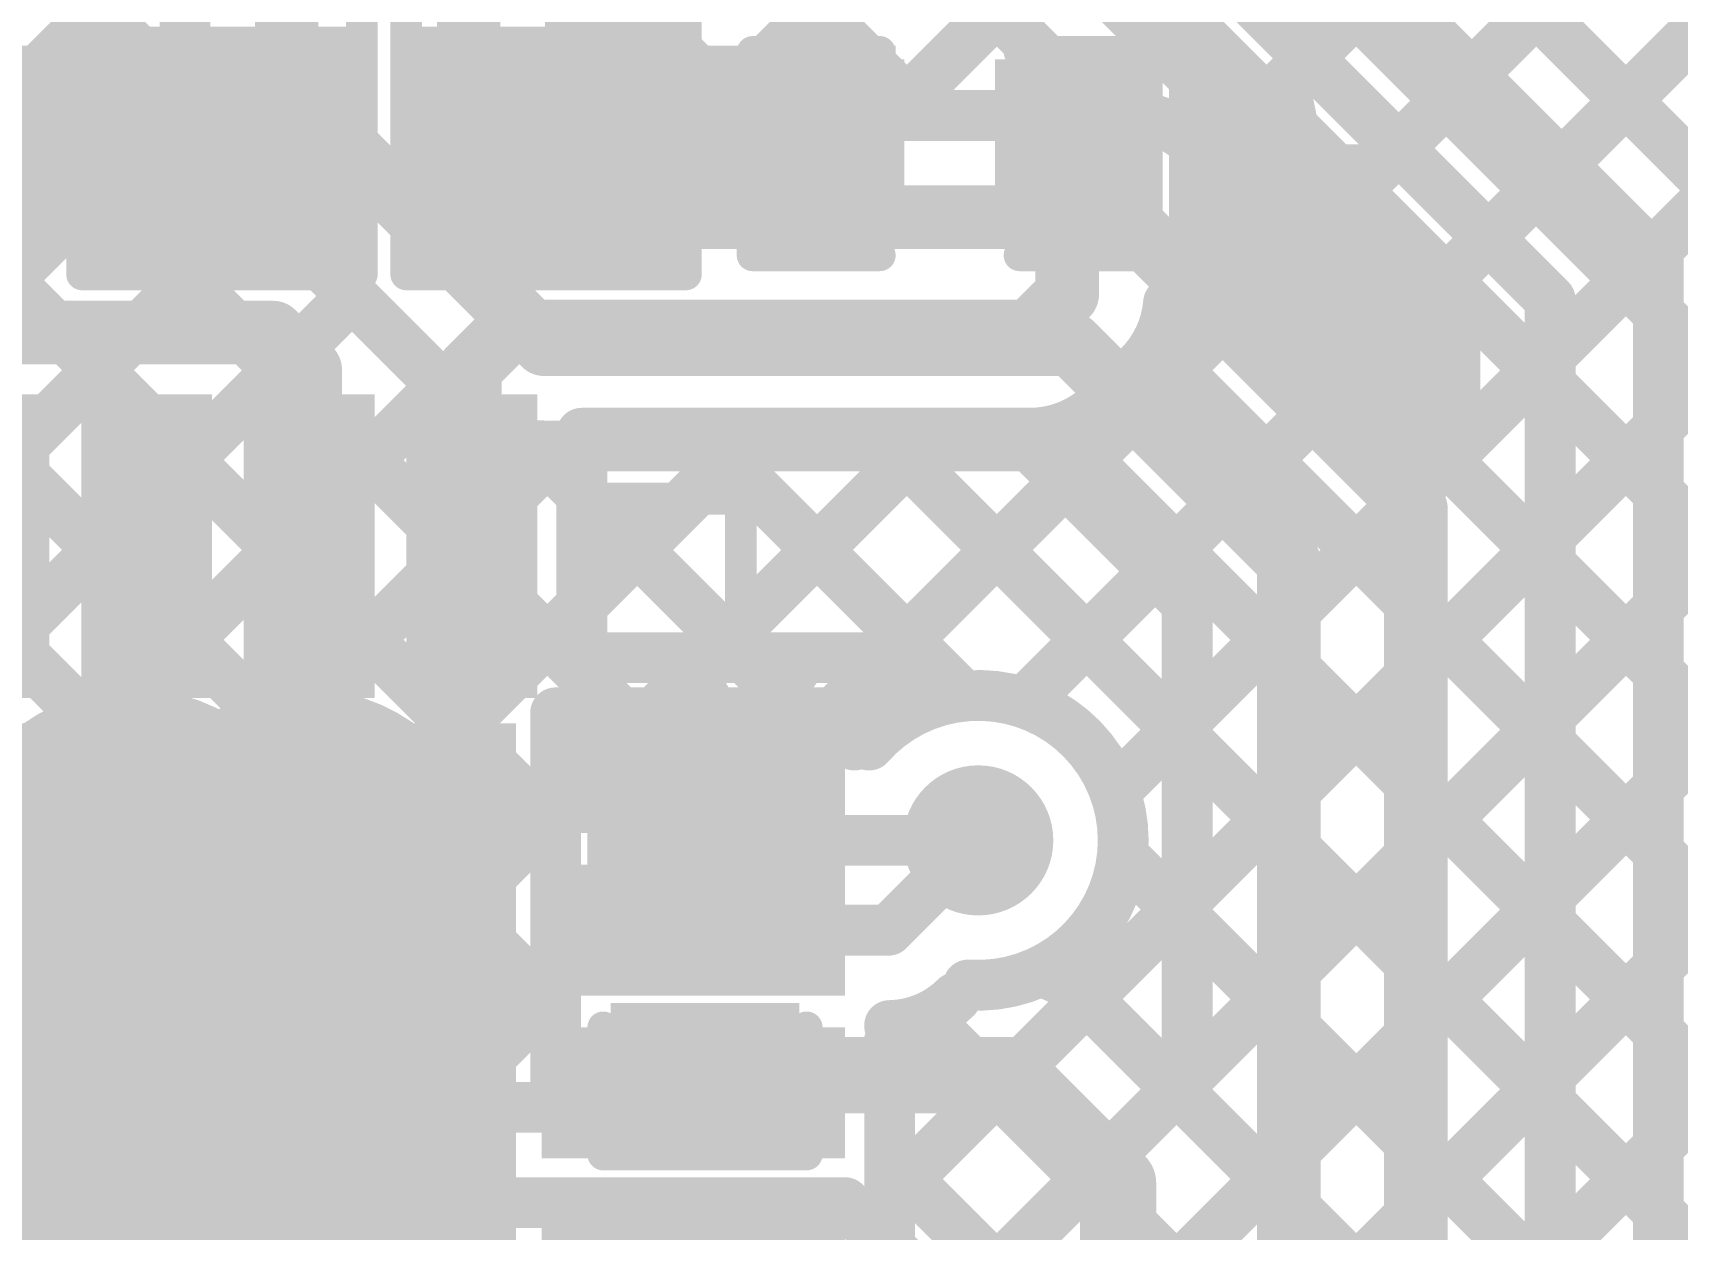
# Model space of a CAD drawing. Header units: millimetres. Extents: x -0.64 to 2.98, y -0.65 to 2.86.
# Drawn here: x 1.3113 to 1.57, y 0.5568 to 0.745 of the extents above; entities that cross this region are included whole.
import ezdxf

# ---------------------------------------------------------------- set-up
doc = ezdxf.new("R2010")
doc.units = ezdxf.units.MM
doc.header["$MEASUREMENT"] = 0
for name, color, linetype in [('BottomLayer', 5, 'Continuous'), ('BottomOverlay', 54, 'Continuous'), ('BottomPaste', 16, 'Continuous'), ('BottomSolder', 6, 'Continuous'), ('Mechanical2', 216, 'Continuous'), ('TopLayer', 1, 'Continuous'), ('TopOverlay', 2, 'Continuous'), ('TopPaste', 8, 'Continuous'), ('TopSolder', 216, 'Continuous'), ('ViaHoleLayer', 16, 'Continuous')]:
    doc.layers.add(name, color=color, linetype=linetype)
doc.styles.add('Arial', font='', dxfattribs={"height": 0.2})
doc.styles.get('Arial').set_extended_font_data('Arial')

# ---------------------------------------------------------------- blocks, each defined once
blk = doc.blocks.new('C___0402_19')
at = {"layer": 'TopLayer'}
for points in [[(-0.0275, -0.0125), (-0.0275, 0.0125), (-0.0095, 0.0125), (-0.0095, -0.0125)], [(0.0095, -0.0125), (0.0095, 0.0125), (0.0275, 0.0125), (0.0275, -0.0125)]]:
    blk.add_hatch(color=1, dxfattribs=at).paths.add_polyline_path(points)
at = {"layer": 'TopPaste'}
for points in [[(-0.0275, -0.0125), (-0.0275, 0.0125), (-0.0095, 0.0125), (-0.0095, -0.0125)], [(0.0095, -0.0125), (0.0095, 0.0125), (0.0275, 0.0125), (0.0275, -0.0125)]]:
    blk.add_hatch(color=8, dxfattribs=at).paths.add_polyline_path(points)
at = {"layer": 'TopSolder'}
for points in [[(-0.02986, -0.01486), (-0.02986, 0.01486), (-0.00714, 0.01486), (-0.00714, -0.01486)], [(0.00714, -0.01486), (0.00714, 0.01486), (0.02986, 0.01486), (0.02986, -0.01486)]]:
    blk.add_hatch(color=216, dxfattribs=at).paths.add_polyline_path(points)
at = {"layer": 'TopOverlay', "const_width": 0.005}
for points in [[(-0.031, 0.016), (-0.011, 0.016)], [(-0.031, -0.016), (-0.031, 0.016)], [(0.011, 0.016), (0.031, 0.016)], [(0.031, -0.016), (0.031, 0.016)], [(-0.031, -0.016), (-0.011, -0.016)], [(0.011, -0.016), (0.031, -0.016)]]:
    blk.add_lwpolyline(points, dxfattribs=at)
at = {"layer": 'TopOverlay', "const_width": 0.0025}
for points in [[(-0.03225, 0.016, 1), (-0.02975, 0.016, 1)], [(-0.03225, 0.016, 1), (-0.02975, 0.016, 1)], [(-0.01225, 0.016, 1), (-0.00975, 0.016, 1)], [(0.00975, 0.016, 1), (0.01225, 0.016, 1)], [(0.02975, 0.016, 1), (0.03225, 0.016, 1)], [(0.02975, 0.016, 1), (0.03225, 0.016, 1)], [(-0.03225, -0.016, 1), (-0.02975, -0.016, 1)], [(-0.03225, -0.016, 1), (-0.02975, -0.016, 1)], [(-0.01225, -0.016, 1), (-0.00975, -0.016, 1)], [(0.00975, -0.016, 1), (0.01225, -0.016, 1)], [(0.02975, -0.016, 1), (0.03225, -0.016, 1)], [(0.02975, -0.016, 1), (0.03225, -0.016, 1)]]:
    blk.add_lwpolyline(points, format="xyb", close=True, dxfattribs=at)
blk = doc.blocks.new('16_TQFN__4X4__88')
at = {"layer": 'TopLayer'}
for points in [[(-0.04469, 0.05335), (-0.04469, 0.09311), (-0.03209, 0.09311), (-0.03209, 0.05335)], [(-0.01909, 0.05335), (-0.01909, 0.09311), (-0.0065, 0.09311), (-0.0065, 0.05335)], [(0.0065, 0.05335), (0.0065, 0.09311), (0.01909, 0.09311), (0.01909, 0.05335)], [(0.03209, 0.05335), (0.03209, 0.09311), (0.04469, 0.09311), (0.04469, 0.05335)], [(-0.09311, 0.04469), (-0.05335, 0.04469), (-0.05335, 0.03209), (-0.09311, 0.03209)], [(0.05335, 0.04469), (0.09311, 0.04469), (0.09311, 0.03209), (0.05335, 0.03209)], [(-0.04134, 0.04134), (0.04134, 0.04134), (0.04134, -0.04134), (-0.04134, -0.04134)], [(-0.09311, 0.01909), (-0.05335, 0.01909), (-0.05335, 0.0065), (-0.09311, 0.0065)], [(0.05335, 0.01909), (0.09311, 0.01909), (0.09311, 0.0065), (0.05335, 0.0065)], [(-0.09311, -0.0065), (-0.05335, -0.0065), (-0.05335, -0.01909), (-0.09311, -0.01909)], [(0.05335, -0.0065), (0.09311, -0.0065), (0.09311, -0.01909), (0.05335, -0.01909)], [(-0.09311, -0.03209), (-0.05335, -0.03209), (-0.05335, -0.04468), (-0.09311, -0.04468)], [(0.05335, -0.03209), (0.09311, -0.03209), (0.09311, -0.04468), (0.05335, -0.04468)], [(-0.04469, -0.09311), (-0.04469, -0.05335), (-0.03209, -0.05335), (-0.03209, -0.09311)], [(-0.01909, -0.09311), (-0.01909, -0.05335), (-0.0065, -0.05335), (-0.0065, -0.09311)], [(0.0065, -0.09311), (0.0065, -0.05335), (0.01909, -0.05335), (0.01909, -0.09311)], [(0.03209, -0.09311), (0.03209, -0.05335), (0.04469, -0.05335), (0.04469, -0.09311)]]:
    blk.add_hatch(color=1, dxfattribs=at).paths.add_polyline_path(points)
at = {"layer": 'TopPaste'}
for points in [[(-0.04469, 0.05335), (-0.04469, 0.09311), (-0.03209, 0.09311), (-0.03209, 0.05335)], [(-0.01909, 0.05335), (-0.01909, 0.09311), (-0.0065, 0.09311), (-0.0065, 0.05335)], [(0.0065, 0.05335), (0.0065, 0.09311), (0.01909, 0.09311), (0.01909, 0.05335)], [(0.03209, 0.05335), (0.03209, 0.09311), (0.04469, 0.09311), (0.04469, 0.05335)], [(-0.09311, 0.04469), (-0.05335, 0.04469), (-0.05335, 0.03209), (-0.09311, 0.03209)], [(0.05335, 0.04469), (0.09311, 0.04469), (0.09311, 0.03209), (0.05335, 0.03209)], [(-0.02598, 0.02598), (0.02598, 0.02598), (0.02598, -0.02598), (-0.02598, -0.02598)], [(-0.09311, 0.01909), (-0.05335, 0.01909), (-0.05335, 0.0065), (-0.09311, 0.0065)], [(0.05335, 0.01909), (0.09311, 0.01909), (0.09311, 0.0065), (0.05335, 0.0065)], [(-0.09311, -0.0065), (-0.05335, -0.0065), (-0.05335, -0.01909), (-0.09311, -0.01909)], [(0.05335, -0.0065), (0.09311, -0.0065), (0.09311, -0.01909), (0.05335, -0.01909)], [(-0.09311, -0.03209), (-0.05335, -0.03209), (-0.05335, -0.04468), (-0.09311, -0.04468)], [(0.05335, -0.03209), (0.09311, -0.03209), (0.09311, -0.04468), (0.05335, -0.04468)], [(-0.04469, -0.09311), (-0.04469, -0.05335), (-0.03209, -0.05335), (-0.03209, -0.09311)], [(-0.01909, -0.09311), (-0.01909, -0.05335), (-0.0065, -0.05335), (-0.0065, -0.09311)], [(0.0065, -0.09311), (0.0065, -0.05335), (0.01909, -0.05335), (0.01909, -0.09311)], [(0.03209, -0.09311), (0.03209, -0.05335), (0.04469, -0.05335), (0.04469, -0.09311)]]:
    blk.add_hatch(color=8, dxfattribs=at).paths.add_polyline_path(points)
at = {"layer": 'TopSolder'}
for points in [[(-0.04868, 0.04935), (-0.04868, 0.09711), (-0.02809, 0.09711), (-0.02809, 0.04935)], [(-0.02309, 0.04935), (-0.02309, 0.09711), (-0.0025, 0.09711), (-0.0025, 0.04935)], [(0.0025, 0.04935), (0.0025, 0.09711), (0.02309, 0.09711), (0.02309, 0.04935)], [(0.02809, 0.04935), (0.02809, 0.09711), (0.04868, 0.09711), (0.04868, 0.04935)], [(-0.09711, 0.04869), (-0.04935, 0.04869), (-0.04935, 0.02809), (-0.09711, 0.02809)], [(0.04935, 0.04869), (0.09711, 0.04869), (0.09711, 0.02809), (0.04935, 0.02809)], [(-0.04534, 0.04534), (0.04534, 0.04534), (0.04534, -0.04534), (-0.04534, -0.04534)], [(-0.09711, 0.02309), (-0.04935, 0.02309), (-0.04935, 0.0025), (-0.09711, 0.0025)], [(0.04935, 0.02309), (0.09711, 0.02309), (0.09711, 0.0025), (0.04935, 0.0025)], [(-0.09711, -0.0025), (-0.04935, -0.0025), (-0.04935, -0.02309), (-0.09711, -0.02309)], [(0.04935, -0.0025), (0.09711, -0.0025), (0.09711, -0.02309), (0.04935, -0.02309)], [(-0.09711, -0.02809), (-0.04935, -0.02809), (-0.04935, -0.04868), (-0.09711, -0.04868)], [(0.04935, -0.02809), (0.09711, -0.02809), (0.09711, -0.04868), (0.04935, -0.04868)], [(-0.04868, -0.09711), (-0.04868, -0.04935), (-0.02809, -0.04935), (-0.02809, -0.09711)], [(-0.02309, -0.09711), (-0.02309, -0.04935), (-0.0025, -0.04935), (-0.0025, -0.09711)], [(0.0025, -0.09711), (0.0025, -0.04935), (0.02309, -0.04935), (0.02309, -0.09711)], [(0.02809, -0.09711), (0.02809, -0.04935), (0.04868, -0.04935), (0.04868, -0.09711)]]:
    blk.add_hatch(color=216, dxfattribs=at).paths.add_polyline_path(points)
at = {"layer": 'TopOverlay', "const_width": 0.005}
for points in [[(-0.08071, 0.08071), (-0.08071, 0.05728)], [(-0.08071, 0.08071), (-0.05728, 0.08071)], [(0.05728, 0.08071), (0.08071, 0.08071)], [(0.08071, 0.08071), (0.08071, 0.05728)], [(-0.105, 0.043), (-0.1, 0.038)], [(-0.105, 0.043), (-0.105, 0.033)], [(-0.1, 0.038), (-0.105, 0.033)], [(-0.08071, -0.05728), (-0.08071, -0.08071)], [(0.08071, -0.05728), (0.08071, -0.08071)], [(-0.08071, -0.08071), (-0.05728, -0.08071)], [(0.05728, -0.08071), (0.08071, -0.08071)]]:
    blk.add_lwpolyline(points, dxfattribs=at)
at = {"layer": 'TopOverlay', "const_width": 0.0025}
for points in [[(-0.08196, 0.08071, 1), (-0.07946, 0.08071, 1)], [(-0.08196, 0.08071, 1), (-0.07946, 0.08071, 1)], [(-0.05853, 0.08071, 1), (-0.05603, 0.08071, 1)], [(0.05603, 0.08071, 1), (0.05853, 0.08071, 1)], [(0.07946, 0.08071, 1), (0.08196, 0.08071, 1)], [(0.07946, 0.08071, 1), (0.08196, 0.08071, 1)], [(-0.08196, 0.05728, 1), (-0.07946, 0.05728, 1)], [(0.07946, 0.05728, 1), (0.08196, 0.05728, 1)], [(-0.10625, 0.043, 1), (-0.10375, 0.043, 1)], [(-0.10625, 0.043, 1), (-0.10375, 0.043, 1)], [(-0.10125, 0.038, 1), (-0.09875, 0.038, 1)], [(-0.10125, 0.038, 1), (-0.09875, 0.038, 1)], [(-0.10625, 0.033, 1), (-0.10375, 0.033, 1)], [(-0.10625, 0.033, 1), (-0.10375, 0.033, 1)], [(-0.08196, -0.05728, 1), (-0.07946, -0.05728, 1)], [(0.07946, -0.05728, 1), (0.08196, -0.05728, 1)], [(-0.08196, -0.08071, 1), (-0.07946, -0.08071, 1)], [(-0.08196, -0.08071, 1), (-0.07946, -0.08071, 1)], [(-0.05853, -0.08071, 1), (-0.05603, -0.08071, 1)], [(0.05603, -0.08071, 1), (0.05853, -0.08071, 1)], [(0.07946, -0.08071, 1), (0.08196, -0.08071, 1)], [(0.07946, -0.08071, 1), (0.08196, -0.08071, 1)]]:
    blk.add_lwpolyline(points, format="xyb", close=True, dxfattribs=at)
blk = doc.blocks.new('SOLDER_BRIDGE_100')
at = {"layer": 'TopLayer'}
for points in [[(-0.045, -0.0175), (-0.045, 0.0175), (-0.015, 0.0175), (-0.015, -0.0175)], [(0.015, -0.0175), (0.015, 0.0175), (0.045, 0.0175), (0.045, -0.0175)]]:
    blk.add_hatch(color=1, dxfattribs=at).paths.add_polyline_path(points)
at = {"layer": 'TopPaste'}
for points in [[(-0.045, -0.0175), (-0.045, 0.0175), (-0.015, 0.0175), (-0.015, -0.0175)], [(0.015, -0.0175), (0.015, 0.0175), (0.045, 0.0175), (0.045, -0.0175)]]:
    blk.add_hatch(color=8, dxfattribs=at).paths.add_polyline_path(points)
at = {"layer": 'TopSolder'}
for points in [[(-0.049, -0.0215), (-0.049, 0.0215), (-0.011, 0.0215), (-0.011, -0.0215)], [(0.011, -0.0215), (0.011, 0.0215), (0.049, 0.0215), (0.049, -0.0215)]]:
    blk.add_hatch(color=216, dxfattribs=at).paths.add_polyline_path(points)
at = {"layer": 'TopOverlay', "const_width": 0.005}
for points in [[(0.05, 0.022), (-0.05, 0.022)], [(-0.05, -0.022), (-0.05, 0.022)], [(0.05, -0.022), (0.05, 0.022)], [(0.05, -0.022), (-0.05, -0.022)]]:
    blk.add_lwpolyline(points, dxfattribs=at)
at = {"layer": 'TopOverlay', "const_width": 0.0025}
for points in [[(-0.05125, 0.022, 1), (-0.04875, 0.022, 1)], [(-0.05125, 0.022, 1), (-0.04875, 0.022, 1)], [(0.04875, 0.022, 1), (0.05125, 0.022, 1)], [(0.04875, 0.022, 1), (0.05125, 0.022, 1)], [(-0.05125, -0.022, 1), (-0.04875, -0.022, 1)], [(-0.05125, -0.022, 1), (-0.04875, -0.022, 1)], [(0.04875, -0.022, 1), (0.05125, -0.022, 1)], [(0.04875, -0.022, 1), (0.05125, -0.022, 1)]]:
    blk.add_lwpolyline(points, format="xyb", close=True, dxfattribs=at)
blk = doc.blocks.new('SOLDER_BRIDGE_102')
at = {"layer": 'TopLayer'}
for points in [[(-0.045, -0.0175), (-0.045, 0.0175), (-0.015, 0.0175), (-0.015, -0.0175)], [(0.015, -0.0175), (0.015, 0.0175), (0.045, 0.0175), (0.045, -0.0175)]]:
    blk.add_hatch(color=1, dxfattribs=at).paths.add_polyline_path(points)
at = {"layer": 'TopPaste'}
for points in [[(-0.045, -0.0175), (-0.045, 0.0175), (-0.015, 0.0175), (-0.015, -0.0175)], [(0.015, -0.0175), (0.015, 0.0175), (0.045, 0.0175), (0.045, -0.0175)]]:
    blk.add_hatch(color=8, dxfattribs=at).paths.add_polyline_path(points)
at = {"layer": 'TopSolder'}
for points in [[(-0.049, -0.0215), (-0.049, 0.0215), (-0.011, 0.0215), (-0.011, -0.0215)], [(0.011, -0.0215), (0.011, 0.0215), (0.049, 0.0215), (0.049, -0.0215)]]:
    blk.add_hatch(color=216, dxfattribs=at).paths.add_polyline_path(points)
at = {"layer": 'TopOverlay', "const_width": 0.005}
for points in [[(0.05, 0.022), (-0.05, 0.022)], [(-0.05, -0.022), (-0.05, 0.022)], [(0.05, -0.022), (0.05, 0.022)], [(0.05, -0.022), (-0.05, -0.022)]]:
    blk.add_lwpolyline(points, dxfattribs=at)
at = {"layer": 'TopOverlay', "const_width": 0.0025}
for points in [[(-0.05125, 0.022, 1), (-0.04875, 0.022, 1)], [(-0.05125, 0.022, 1), (-0.04875, 0.022, 1)], [(0.04875, 0.022, 1), (0.05125, 0.022, 1)], [(0.04875, 0.022, 1), (0.05125, 0.022, 1)], [(-0.05125, -0.022, 1), (-0.04875, -0.022, 1)], [(-0.05125, -0.022, 1), (-0.04875, -0.022, 1)], [(0.04875, -0.022, 1), (0.05125, -0.022, 1)], [(0.04875, -0.022, 1), (0.05125, -0.022, 1)]]:
    blk.add_lwpolyline(points, format="xyb", close=True, dxfattribs=at)
blk = doc.blocks.new('CAP_0402_B_246')
at = {"layer": 'BottomLayer'}
for points in [[(-0.0095, 0.0125), (-0.0095, -0.0125), (-0.0275, -0.0125), (-0.0275, 0.0125)], [(0.0275, 0.0125), (0.0275, -0.0125), (0.0095, -0.0125), (0.0095, 0.0125)]]:
    blk.add_hatch(color=5, dxfattribs=at).paths.add_polyline_path(points)
at = {"layer": 'BottomPaste'}
for points in [[(-0.0095, 0.0125), (-0.0095, -0.0125), (-0.0275, -0.0125), (-0.0275, 0.0125)], [(0.0275, 0.0125), (0.0275, -0.0125), (0.0095, -0.0125), (0.0095, 0.0125)]]:
    blk.add_hatch(color=16, dxfattribs=at).paths.add_polyline_path(points)
at = {"layer": 'BottomSolder'}
for points in [[(-0.00714, 0.01486), (-0.00714, -0.01486), (-0.02986, -0.01486), (-0.02986, 0.01486)], [(0.02986, 0.01486), (0.02986, -0.01486), (0.00714, -0.01486), (0.00714, 0.01486)]]:
    blk.add_hatch(color=6, dxfattribs=at).paths.add_polyline_path(points)
at = {"layer": 'BottomOverlay', "const_width": 0.005}
for points in [[(-0.031, -0.016), (-0.031, 0.016)], [(-0.011, 0.016), (-0.031, 0.016)], [(0.031, 0.016), (0.011, 0.016)], [(0.031, -0.016), (0.031, 0.016)], [(-0.011, -0.016), (-0.031, -0.016)], [(0.031, -0.016), (0.011, -0.016)]]:
    blk.add_lwpolyline(points, dxfattribs=at)
at = {"layer": 'BottomOverlay', "const_width": 0.0025}
for points in [[(-0.03225, 0.016, 1), (-0.02975, 0.016, 1)], [(-0.03225, 0.016, 1), (-0.02975, 0.016, 1)], [(-0.01225, 0.016, 1), (-0.00975, 0.016, 1)], [(0.00975, 0.016, 1), (0.01225, 0.016, 1)], [(0.02975, 0.016, 1), (0.03225, 0.016, 1)], [(0.02975, 0.016, 1), (0.03225, 0.016, 1)], [(-0.03225, -0.016, 1), (-0.02975, -0.016, 1)], [(-0.03225, -0.016, 1), (-0.02975, -0.016, 1)], [(-0.01225, -0.016, 1), (-0.00975, -0.016, 1)], [(0.00975, -0.016, 1), (0.01225, -0.016, 1)], [(0.02975, -0.016, 1), (0.03225, -0.016, 1)], [(0.02975, -0.016, 1), (0.03225, -0.016, 1)]]:
    blk.add_lwpolyline(points, format="xyb", close=True, dxfattribs=at)

msp = doc.modelspace()

# ---------------------------------------------------------------- hatches: boundary and pattern name
at = {"layer": 'BottomLayer'}
h = msp.add_hatch(color=5, dxfattribs=at)
edge = h.paths.add_edge_path()
edge.add_arc((1.46, 0.61793), 0.01181, 0, 360)
h = msp.add_hatch(color=5, dxfattribs=at)
edge = h.paths.add_edge_path()
edge.add_arc((1.327, 0.612), 0.01181, 0, 360)
h = msp.add_hatch(color=5, dxfattribs=at)
edge = h.paths.add_edge_path()
edge.add_arc((1.354, 0.612), 0.01181, 0, 360)
h = msp.add_hatch(color=5, dxfattribs=at)
edge = h.paths.add_edge_path()
edge.add_arc((1.327, 0.586), 0.01181, 0, 360)
h = msp.add_hatch(color=5, dxfattribs=at)
edge = h.paths.add_edge_path()
edge.add_arc((1.354, 0.586), 0.01181, 0, 360)
at = {"layer": 'BottomSolder'}
h = msp.add_hatch(color=6, dxfattribs=at)
edge = h.paths.add_edge_path()
edge.add_arc((1.46, 0.61793), 0.00791, 0, 360)
h = msp.add_hatch(color=6, dxfattribs=at)
edge = h.paths.add_edge_path()
edge.add_arc((1.327, 0.612), 0.00791, 0, 360)
h = msp.add_hatch(color=6, dxfattribs=at)
edge = h.paths.add_edge_path()
edge.add_arc((1.354, 0.612), 0.00791, 0, 360)
h = msp.add_hatch(color=6, dxfattribs=at)
edge = h.paths.add_edge_path()
edge.add_arc((1.327, 0.586), 0.00791, 0, 360)
h = msp.add_hatch(color=6, dxfattribs=at)
edge = h.paths.add_edge_path()
edge.add_arc((1.354, 0.586), 0.00791, 0, 360)
at = {"layer": 'TopLayer'}
for points in [[(1.36, 0.743), (1.286, 0.743), (1.286, 0.712), (1.36, 0.712)], [(1.373, 0.712), (1.447, 0.712), (1.447, 0.743), (1.373, 0.743)]]:
    msp.add_hatch(color=1, dxfattribs=at).paths.add_polyline_path(points)
h = msp.add_hatch(color=1, dxfattribs=at)
edge = h.paths.add_edge_path()
edge.add_arc((1.46, 0.61793), 0.01181, 0, 360)
h = msp.add_hatch(color=1, dxfattribs=at)
edge = h.paths.add_edge_path()
edge.add_arc((1.327, 0.612), 0.01181, 0, 360)
h = msp.add_hatch(color=1, dxfattribs=at)
edge = h.paths.add_edge_path()
edge.add_arc((1.354, 0.612), 0.01181, 0, 360)
h = msp.add_hatch(color=1, dxfattribs=at)
edge = h.paths.add_edge_path()
edge.add_arc((1.327, 0.586), 0.01181, 0, 360)
h = msp.add_hatch(color=1, dxfattribs=at)
edge = h.paths.add_edge_path()
edge.add_arc((1.354, 0.586), 0.01181, 0, 360)
at = {"layer": 'TopSolder'}
h = msp.add_hatch(color=216, dxfattribs=at)
edge = h.paths.add_edge_path()
edge.add_arc((1.46, 0.61793), 0.00791, 0, 360)
h = msp.add_hatch(color=216, dxfattribs=at)
edge = h.paths.add_edge_path()
edge.add_arc((1.327, 0.612), 0.00791, 0, 360)
h = msp.add_hatch(color=216, dxfattribs=at)
edge = h.paths.add_edge_path()
edge.add_arc((1.354, 0.612), 0.00791, 0, 360)
h = msp.add_hatch(color=216, dxfattribs=at)
edge = h.paths.add_edge_path()
edge.add_arc((1.327, 0.586), 0.00791, 0, 360)
h = msp.add_hatch(color=216, dxfattribs=at)
edge = h.paths.add_edge_path()
edge.add_arc((1.354, 0.586), 0.00791, 0, 360)
at = {"layer": 'ViaHoleLayer'}
h = msp.add_hatch(color=16, dxfattribs=at)
edge = h.paths.add_edge_path()
edge.add_arc((1.46, 0.61793), 0.00591, 0, 360)
h = msp.add_hatch(color=16, dxfattribs=at)
edge = h.paths.add_edge_path()
edge.add_arc((1.327, 0.612), 0.00591, 0, 360)
h = msp.add_hatch(color=16, dxfattribs=at)
edge = h.paths.add_edge_path()
edge.add_arc((1.354, 0.612), 0.00591, 0, 360)
h = msp.add_hatch(color=16, dxfattribs=at)
edge = h.paths.add_edge_path()
edge.add_arc((1.327, 0.586), 0.00591, 0, 360)
h = msp.add_hatch(color=16, dxfattribs=at)
edge = h.paths.add_edge_path()
edge.add_arc((1.354, 0.586), 0.00591, 0, 360)

# ---------------------------------------------------------------- linework, layer by layer
at = {"layer": 'BottomLayer'}
for points, const_width in [([(1.401, 0.87504), (1.567, 0.70904)], 0.008), ([(1.384, 0.869), (1.55, 0.703)], 0.008), ([(1.3734, 0.85839), (1.535, 0.69679)], 0.008), ([(1.35651, 0.85488), (1.47939, 0.732)], 0.008), ([(1.34237, 0.84074), (1.45111, 0.732)], 0.008), ([(1.39825, 0.74038), (1.44483, 0.78696)], 0.008), ([(1.2858, 0.78417), (1.3353, 0.73468)], 0.008), ([(1.41815, 0.732), (1.45897, 0.77282)], 0.008), ([(1.27166, 0.77003), (1.40369, 0.638)], 0.008), ([(1.35119, 0.73653), (1.35119, 0.768)], 0.01), ([(1.37981, 0.73619), (1.37981, 0.766)], 0.01), ([(1.26751, 0.6945), (1.33079, 0.75778)], 0.008), ([(1.44643, 0.732), (1.47311, 0.75868)], 0.008), ([(1.25752, 0.75589), (1.3935, 0.6199)], 0.008), ([(1.40025, 0.75457), (1.42283, 0.732)], 0.008), ([(1.33519, 0.73653), (1.33519, 0.75174)], 0.008), ([(1.39581, 0.74282), (1.39581, 0.74999)], 0.008), ([(1.47472, 0.732), (1.48725, 0.74453)], 0.008), ([(1.39581, 0.74282), (1.40663, 0.732)], 0.008), ([(1.35119, 0.73653), (1.39172, 0.696)], 0.01), ([(1.37981, 0.73619), (1.4, 0.716)], 0.01), ([(1.2958, 0.6945), (1.33538, 0.73408)], 0.008), ([(1.40663, 0.732), (1.483, 0.732)], 0.008), ([(1.49631, 0.72531), (1.50139, 0.73039)], 0.008), ([(1.49433, 0.7273), (1.535, 0.68663)], 0.008), ([(1.33989, 0.7252), (1.38039, 0.6847)], 0.008), ([(1.297, 0.66742), (1.34733, 0.71775)], 0.008), ([(1.4, 0.716), (1.483, 0.716)], 0.01), ([(1.483, 0.716), (1.52886, 0.67014)], 0.01), ([(1.51046, 0.71117), (1.51554, 0.71625)], 0.008), ([(1.567, 0.404), (1.567, 0.70904)], 0.008), ([(1.297, 0.63914), (1.36148, 0.70361)], 0.008), ([(1.55, 0.40837), (1.55, 0.703)], 0.008), ([(1.5246, 0.69703), (1.52968, 0.70211)], 0.008), ([(1.39172, 0.696), (1.47472, 0.696)], 0.01), ([(1.47472, 0.696), (1.50886, 0.66186)], 0.01), ([(1.535, 0.68663), (1.535, 0.69679)], 0.008), ([(1.32375, 0.63761), (1.37562, 0.68947)], 0.008), ([(1.297, 0.68812), (1.34801, 0.63711)], 0.008), ([(1.35218, 0.63775), (1.39443, 0.68)], 0.008), ([(1.37261, 0.62989), (1.42272, 0.68)], 0.008), ([(1.38986, 0.68011), (1.43197, 0.638)], 0.008), ([(1.39172, 0.68), (1.46809, 0.68)], 0.008), ([(1.409, 0.638), (1.451, 0.68)], 0.008), ([(1.41826, 0.68), (1.45764, 0.64062)], 0.008), ([(1.44654, 0.68), (1.49286, 0.63368)], 0.008), ([(1.46809, 0.68), (1.49286, 0.65523)], 0.008), ([(1.43729, 0.638), (1.47369, 0.6744)], 0.008), ([(1.52886, 0.42757), (1.52886, 0.67014)], 0.01), ([(1.50886, 0.43586), (1.50886, 0.66186)], 0.01), ([(1.297, 0.65984), (1.31999, 0.63684)], 0.008), ([(1.46716, 0.63959), (1.48783, 0.66026)], 0.008), ([(1.49286, 0.57718), (1.49286, 0.65523)], 0.008), ([(1.3935, 0.638), (1.4405, 0.638)], 0.008), ([(1.3935, 0.601), (1.3935, 0.638)], 0.008), ([(1.4405, 0.63293), (1.4405, 0.638)], 0.008), ([(1.48148, 0.62562), (1.49286, 0.637)], 0.008), ([(1.327, 0.612), (1.327, 0.63381)], 0.01), ([(1.354, 0.612), (1.354, 0.63381)], 0.01), ([(1.37958, 0.60858), (1.3935, 0.6225)], 0.008), ([(1.419, 0.61793), (1.46, 0.61793)], 0.008), ([(1.48269, 0.61557), (1.49286, 0.6054)], 0.008), ([(1.30519, 0.612), (1.327, 0.612)], 0.01), ([(1.354, 0.612), (1.37581, 0.612)], 0.01), ([(1.47709, 0.59295), (1.49286, 0.60872)], 0.008), ([(1.37911, 0.60601), (1.3935, 0.59162)], 0.008), ([(1.3935, 0.57593), (1.3935, 0.598)], 0.008), ([(1.47165, 0.59832), (1.47607, 0.5939)], 0.008), ([(1.37905, 0.57976), (1.3935, 0.59421)], 0.008), ([(1.47704, 0.593), (1.49286, 0.57718)], 0.008), ([(1.30519, 0.586), (1.327, 0.586)], 0.01), ([(1.354, 0.586), (1.37581, 0.586)], 0.01), ([(1.417, 0.581), (1.465, 0.581)], 0.012), ([(1.465, 0.581), (1.482, 0.564)], 0.012), ([(1.37777, 0.57593), (1.3935, 0.57593)], 0.008), ([(1.482, 0.48814), (1.482, 0.564)], 0.012), ([(1.269, 0.56093), (1.439, 0.56093)], 0.008), ([(1.439, 0.56093), (1.451, 0.54893)], 0.008)]:
    msp.add_lwpolyline(points, dxfattribs=dict(at, const_width=const_width))
for points, const_width in [([(1.48525, 0.74453, 1), (1.48925, 0.74453, 1)], 0.004), ([(1.39381, 0.74282, 1), (1.39781, 0.74282, 1)], 0.004), ([(1.39381, 0.74282, 1), (1.39781, 0.74282, 1)], 0.004), ([(1.39625, 0.74038, 1), (1.40025, 0.74038, 1)], 0.004), ([(1.33319, 0.73653, 1), (1.33719, 0.73653, 1)], 0.004), ([(1.33319, 0.73653, 1), (1.33719, 0.73653, 1)], 0.004), ([(1.33319, 0.73653, 1), (1.33719, 0.73653, 1)], 0.004), ([(1.34869, 0.73653, 1), (1.35369, 0.73653, 1)], 0.005), ([(1.34869, 0.73653, 1), (1.35369, 0.73653, 1)], 0.005), ([(1.37731, 0.73619, 1), (1.38231, 0.73619, 1)], 0.005), ([(1.37731, 0.73619, 1), (1.38231, 0.73619, 1)], 0.005), ([(1.3333, 0.73468, 1), (1.3373, 0.73468, 1)], 0.004), ([(1.33338, 0.73408, 1), (1.33738, 0.73408, 1)], 0.004), ([(1.40463, 0.732, 1), (1.40863, 0.732, 1)], 0.004), ([(1.40463, 0.732, 1), (1.40863, 0.732, 1)], 0.004), ([(1.41615, 0.732, 1), (1.42015, 0.732, 1)], 0.004), ([(1.42083, 0.732, 1), (1.42483, 0.732, 1)], 0.004), ([(1.44443, 0.732, 1), (1.44843, 0.732, 1)], 0.004), ([(1.44911, 0.732, 1), (1.45311, 0.732, 1)], 0.004), ([(1.47272, 0.732, 1), (1.47672, 0.732, 1)], 0.004), ([(1.47739, 0.732, 1), (1.48139, 0.732, 1)], 0.004), ([(1.481, 0.732, 1), (1.485, 0.732, 1)], 0.004), ([(1.481, 0.732, 1), (1.485, 0.732, 1)], 0.004), ([(1.481, 0.732, 1), (1.485, 0.732, 1)], 0.004), ([(1.49939, 0.73039, 1), (1.50339, 0.73039, 1)], 0.004), ([(1.49231, 0.72731, 1), (1.49631, 0.72731, 1)], 0.004), ([(1.49233, 0.7273, 1), (1.49633, 0.7273, 1)], 0.004), ([(1.49233, 0.7273, 1), (1.49633, 0.7273, 1)], 0.004), ([(1.33788, 0.72521, 1), (1.34188, 0.72521, 1)], 0.004), ([(1.33789, 0.7252, 1), (1.34189, 0.7252, 1)], 0.004), ([(1.33789, 0.7252, 1), (1.34189, 0.7252, 1)], 0.004), ([(1.49431, 0.72531, 1), (1.49831, 0.72531, 1)], 0.004), ([(1.34533, 0.71775, 1), (1.34933, 0.71775, 1)], 0.004), ([(1.3975, 0.716, 1), (1.4025, 0.716, 1)], 0.005), ([(1.3975, 0.716, 1), (1.4025, 0.716, 1)], 0.005), ([(1.4805, 0.716, 1), (1.4855, 0.716, 1)], 0.005), ([(1.4805, 0.716, 1), (1.4855, 0.716, 1)], 0.005), ([(1.51354, 0.71625, 1), (1.51754, 0.71625, 1)], 0.004), ([(1.50846, 0.71117, 1), (1.51246, 0.71117, 1)], 0.004), ([(1.565, 0.70904, 1), (1.569, 0.70904, 1)], 0.004), ([(1.565, 0.70904, 1), (1.569, 0.70904, 1)], 0.004), ([(1.35948, 0.70361, 1), (1.36348, 0.70361, 1)], 0.004), ([(1.548, 0.703, 1), (1.552, 0.703, 1)], 0.004), ([(1.548, 0.703, 1), (1.552, 0.703, 1)], 0.004), ([(1.52768, 0.70211, 1), (1.53168, 0.70211, 1)], 0.004), ([(1.38922, 0.696, 1), (1.39422, 0.696, 1)], 0.005), ([(1.38922, 0.696, 1), (1.39422, 0.696, 1)], 0.005), ([(1.47222, 0.696, 1), (1.47722, 0.696, 1)], 0.005), ([(1.47222, 0.696, 1), (1.47722, 0.696, 1)], 0.005), ([(1.5226, 0.69703, 1), (1.5266, 0.69703, 1)], 0.004), ([(1.533, 0.69679, 1), (1.537, 0.69679, 1)], 0.004), ([(1.533, 0.69679, 1), (1.537, 0.69679, 1)], 0.004), ([(1.37362, 0.68947, 1), (1.37762, 0.68947, 1)], 0.004), ([(1.37839, 0.6847, 1), (1.38239, 0.6847, 1)], 0.004), ([(1.37839, 0.6847, 1), (1.38239, 0.6847, 1)], 0.004), ([(1.3784, 0.68469, 1), (1.3824, 0.68469, 1)], 0.004), ([(1.533, 0.68663, 1), (1.537, 0.68663, 1)], 0.004), ([(1.533, 0.68663, 1), (1.537, 0.68663, 1)], 0.004), ([(1.38786, 0.68011, 1), (1.39186, 0.68011, 1)], 0.004), ([(1.38972, 0.68, 1), (1.39372, 0.68, 1)], 0.004), ([(1.38972, 0.68, 1), (1.39372, 0.68, 1)], 0.004), ([(1.38972, 0.68, 1), (1.39372, 0.68, 1)], 0.004), ([(1.39243, 0.68, 1), (1.39643, 0.68, 1)], 0.004), ([(1.41626, 0.68, 1), (1.42026, 0.68, 1)], 0.004), ([(1.42072, 0.68, 1), (1.42472, 0.68, 1)], 0.004), ([(1.44454, 0.68, 1), (1.44854, 0.68, 1)], 0.004), ([(1.449, 0.68, 1), (1.453, 0.68, 1)], 0.004), ([(1.46609, 0.68, 1), (1.47009, 0.68, 1)], 0.004), ([(1.46609, 0.68, 1), (1.47009, 0.68, 1)], 0.004), ([(1.47169, 0.6744, 1), (1.47569, 0.6744, 1)], 0.004), ([(1.52636, 0.67014, 1), (1.53136, 0.67014, 1)], 0.005), ([(1.52636, 0.67014, 1), (1.53136, 0.67014, 1)], 0.005), ([(1.50636, 0.66186, 1), (1.51136, 0.66186, 1)], 0.005), ([(1.50636, 0.66186, 1), (1.51136, 0.66186, 1)], 0.005), ([(1.48583, 0.66026, 1), (1.48983, 0.66026, 1)], 0.004), ([(1.49086, 0.65523, 1), (1.49486, 0.65523, 1)], 0.004), ([(1.49086, 0.65523, 1), (1.49486, 0.65523, 1)], 0.004), ([(1.45564, 0.64062, 1), (1.45964, 0.64062, 1)], 0.004), ([(1.35018, 0.63775, 1), (1.35418, 0.63775, 1)], 0.004), ([(1.3915, 0.638, 1), (1.3955, 0.638, 1)], 0.004), ([(1.3915, 0.638, 1), (1.3955, 0.638, 1)], 0.004), ([(1.40169, 0.638, 1), (1.40569, 0.638, 1)], 0.004), ([(1.407, 0.638, 1), (1.411, 0.638, 1)], 0.004), ([(1.42997, 0.638, 1), (1.43397, 0.638, 1)], 0.004), ([(1.43529, 0.638, 1), (1.43929, 0.638, 1)], 0.004), ([(1.4385, 0.638, 1), (1.4425, 0.638, 1)], 0.004), ([(1.4385, 0.638, 1), (1.4425, 0.638, 1)], 0.004), ([(1.46516, 0.63959, 1), (1.46916, 0.63959, 1)], 0.004), ([(1.31799, 0.63684, 1), (1.32199, 0.63684, 1)], 0.004), ([(1.32175, 0.63761, 1), (1.32575, 0.63761, 1)], 0.004), ([(1.34601, 0.63711, 1), (1.35001, 0.63711, 1)], 0.004), ([(1.49086, 0.637, 1), (1.49486, 0.637, 1)], 0.004), ([(1.3245, 0.63381, 1), (1.3295, 0.63381, 1)], 0.005), ([(1.3385, 0.634, 1), (1.3425, 0.634, 1)], 0.004), ([(1.3385, 0.634, 1), (1.3425, 0.634, 1)], 0.004), ([(1.3515, 0.63381, 1), (1.3565, 0.63381, 1)], 0.005), ([(1.4385, 0.63293, 1), (1.4425, 0.63293, 1)], 0.004), ([(1.44081, 0.63293, 1), (1.44481, 0.63293, 1)], 0.004), ([(1.49086, 0.63368, 1), (1.49486, 0.63368, 1)], 0.004), ([(1.37061, 0.62989, 1), (1.37461, 0.62989, 1)], 0.004), ([(1.47948, 0.62562, 1), (1.48348, 0.62562, 1)], 0.004), ([(1.3915, 0.6225, 1), (1.3955, 0.6225, 1)], 0.004), ([(1.3915, 0.6199, 1), (1.3955, 0.6199, 1)], 0.004), ([(1.417, 0.61793, 1), (1.421, 0.61793, 1)], 0.004), ([(1.458, 0.61793, 1), (1.462, 0.61793, 1)], 0.004), ([(1.48081, 0.61793, 1), (1.48481, 0.61793, 1)], 0.004), ([(1.48081, 0.61793, 1), (1.48481, 0.61793, 1)], 0.004), ([(1.48069, 0.61557, 1), (1.48469, 0.61557, 1)], 0.004), ([(1.3245, 0.612, 1), (1.3295, 0.612, 1)], 0.005), ([(1.3245, 0.612, 1), (1.3295, 0.612, 1)], 0.005), ([(1.3515, 0.612, 1), (1.3565, 0.612, 1)], 0.005), ([(1.3515, 0.612, 1), (1.3565, 0.612, 1)], 0.005), ([(1.37331, 0.612, 1), (1.37831, 0.612, 1)], 0.005), ([(1.37781, 0.612, 1), (1.38181, 0.612, 1)], 0.004), ([(1.37781, 0.612, 1), (1.38181, 0.612, 1)], 0.004), ([(1.37758, 0.60858, 1), (1.38158, 0.60858, 1)], 0.004), ([(1.49086, 0.60872, 1), (1.49486, 0.60872, 1)], 0.004), ([(1.37711, 0.60601, 1), (1.38111, 0.60601, 1)], 0.004), ([(1.49086, 0.6054, 1), (1.49486, 0.6054, 1)], 0.004), ([(1.3743, 0.599, 1), (1.3783, 0.599, 1)], 0.004), ([(1.3743, 0.599, 1), (1.3783, 0.599, 1)], 0.004), ([(1.3915, 0.601, 1), (1.3955, 0.601, 1)], 0.004), ([(1.3915, 0.598, 1), (1.3955, 0.598, 1)], 0.004), ([(1.46777, 0.59732, 1), (1.47177, 0.59732, 1)], 0.004), ([(1.46777, 0.59732, 1), (1.47177, 0.59732, 1)], 0.004), ([(1.46777, 0.59732, 1), (1.47177, 0.59732, 1)], 0.004), ([(1.46965, 0.59832, 1), (1.47365, 0.59832, 1)], 0.004), ([(1.3915, 0.59421, 1), (1.3955, 0.59421, 1)], 0.004), ([(1.47407, 0.5939, 1), (1.47807, 0.5939, 1)], 0.004), ([(1.3915, 0.59162, 1), (1.3955, 0.59162, 1)], 0.004), ([(1.47502, 0.59302, 1), (1.47902, 0.59302, 1)], 0.004), ([(1.47504, 0.593, 1), (1.47904, 0.593, 1)], 0.004), ([(1.47504, 0.593, 1), (1.47904, 0.593, 1)], 0.004), ([(1.47509, 0.59295, 1), (1.47909, 0.59295, 1)], 0.004), ([(1.3245, 0.586, 1), (1.3295, 0.586, 1)], 0.005), ([(1.3515, 0.586, 1), (1.3565, 0.586, 1)], 0.005), ([(1.37331, 0.586, 1), (1.37831, 0.586, 1)], 0.005), ([(1.37781, 0.586, 1), (1.38181, 0.586, 1)], 0.004), ([(1.37781, 0.586, 1), (1.38181, 0.586, 1)], 0.004), ([(1.414, 0.581, 1), (1.42, 0.581, 1)], 0.006), ([(1.462, 0.581, 1), (1.468, 0.581, 1)], 0.006), ([(1.462, 0.581, 1), (1.468, 0.581, 1)], 0.006), ([(1.37705, 0.57976, 1), (1.38105, 0.57976, 1)], 0.004), ([(1.37577, 0.57593, 1), (1.37977, 0.57593, 1)], 0.004), ([(1.37577, 0.57593, 1), (1.37977, 0.57593, 1)], 0.004), ([(1.3915, 0.57593, 1), (1.3955, 0.57593, 1)], 0.004), ([(1.3915, 0.57593, 1), (1.3955, 0.57593, 1)], 0.004), ([(1.49086, 0.57718, 1), (1.49486, 0.57718, 1)], 0.004), ([(1.49086, 0.57718, 1), (1.49486, 0.57718, 1)], 0.004), ([(1.479, 0.564, 1), (1.485, 0.564, 1)], 0.006), ([(1.479, 0.564, 1), (1.485, 0.564, 1)], 0.006), ([(1.437, 0.56093, 1), (1.441, 0.56093, 1)], 0.004), ([(1.437, 0.56093, 1), (1.441, 0.56093, 1)], 0.004)]:
    msp.add_lwpolyline(points, format="xyb", close=True, dxfattribs=dict(at, const_width=const_width))
at = {"layer": 'BottomLayer', "const_width": 0.008}
for points in [[(1.33988, 0.72521, -0.198912), (1.33519, 0.73653)], [(1.33989, 0.7252, -0.199231), (1.33519, 0.73653)], [(1.483, 0.732, -0.199231), (1.49433, 0.7273)], [(1.483, 0.732, -0.198912), (1.49431, 0.72731)], [(1.39172, 0.68, -0.199231), (1.38039, 0.6847)], [(1.39172, 0.68, -0.198912), (1.3804, 0.68469)], [(1.44281, 0.63293, -0.692979), (1.48281, 0.61793)], [(1.3047, 0.599, -0.77973), (1.3405, 0.634)], [(1.3405, 0.634, -0.586321), (1.37981, 0.612)], [(1.48281, 0.61793, -0.289835), (1.46977, 0.59732)], [(1.37981, 0.612, -0.132729), (1.3763, 0.599)], [(1.3763, 0.599, -0.132729), (1.37981, 0.586)], [(1.46977, 0.59732, -0.126389), (1.47704, 0.593)], [(1.46977, 0.59732, -0.125984), (1.47702, 0.59302)], [(1.37981, 0.586, -0.100494), (1.37777, 0.57593)]]:
    msp.add_lwpolyline(points, format="xyb", dxfattribs=at)
at = {"layer": 'Mechanical2', "const_width": 0.01}
msp.add_lwpolyline([(1.75783, 2.80917, -6.230382), (0.64896, 2.81029)], format="xyb", dxfattribs=at)
at = {"layer": 'TopLayer'}
for points, const_width in [([(1.42896, 0.839), (1.60891, 0.65906)], 0.008), ([(1.43429, 0.49358), (1.77971, 0.839)], 0.008), ([(1.43797, 0.52555), (1.75142, 0.839)], 0.008), ([(1.44597, 0.64668), (1.63829, 0.839)], 0.008), ([(1.45725, 0.839), (1.62257, 0.67368)], 0.008), ([(1.494, 0.723), (1.61, 0.839)], 0.008), ([(1.46716, 0.63959), (1.64406, 0.81649)], 0.008), ([(1.44605, 0.56191), (1.69507, 0.81094)], 0.008), ([(1.48148, 0.62562), (1.66209, 0.80623)], 0.008), ([(1.49018, 0.7495), (1.494, 0.74568)], 0.008), ([(1.494, 0.7025), (1.494, 0.7495)], 0.008), ([(1.494, 0.74568), (1.607, 0.63268)], 0.008), ([(1.474, 0.70386), (1.474, 0.726)], 0.01), ([(1.494, 0.71739), (1.607, 0.60439)], 0.008), ([(1.46814, 0.698), (1.474, 0.70386)], 0.01), ([(1.26486, 0.69784), (1.34904, 0.69784)], 0.01), ([(1.34904, 0.69784), (1.35489, 0.69198)], 0.01), ([(1.38, 0.69214), (1.38586, 0.698)], 0.01), ([(1.38586, 0.698), (1.46814, 0.698)], 0.01), ([(1.48763, 0.69548), (1.607, 0.57611)], 0.008), ([(1.35489, 0.66439), (1.35489, 0.69198)], 0.01), ([(1.38, 0.66455), (1.38, 0.69214)], 0.01), ([(1.47947, 0.6867), (1.4853, 0.69253)], 0.008), ([(1.39762, 0.682), (1.46814, 0.682)], 0.008), ([(1.39762, 0.65491), (1.42472, 0.682)], 0.008), ([(1.39762, 0.64668), (1.39762, 0.682)], 0.008), ([(1.41626, 0.682), (1.45764, 0.64062)], 0.008), ([(1.41768, 0.64668), (1.453, 0.682)], 0.008), ([(1.44454, 0.682), (1.60031, 0.52623)], 0.008), ([(1.47228, 0.68254), (1.607, 0.54783)], 0.008), ([(1.39762, 0.67235), (1.42329, 0.64668)], 0.008), ([(1.32914, 0.60379), (1.32914, 0.66422)], 0.008), ([(1.38, 0.66455), (1.38032, 0.66422)], 0.01), ([(1.39762, 0.64668), (1.44605, 0.64668)], 0.008), ([(1.44605, 0.63598), (1.44605, 0.64668)], 0.008), ([(1.462, 0.49301), (1.607, 0.63801)], 0.008), ([(1.44586, 0.60379), (1.46, 0.61793)], 0.008), ([(1.48269, 0.61557), (1.57443, 0.52382)], 0.008), ([(1.48427, 0.48699), (1.607, 0.60972)], 0.008), ([(1.32914, 0.60379), (1.34194, 0.591)], 0.008), ([(1.41517, 0.60379), (1.44586, 0.60379)], 0.008), ([(1.47165, 0.59832), (1.54615, 0.52382)], 0.008), ([(1.30355, 0.55261), (1.34194, 0.591)], 0.008), ([(1.45171, 0.58998), (1.52022, 0.52147)], 0.008), ([(1.44605, 0.56991), (1.44605, 0.58649)], 0.008), ([(1.44605, 0.5609), (1.44605, 0.56991)], 0.008), ([(1.44605, 0.5609), (1.44605, 0.56991)], 0.008), ([(1.44605, 0.56736), (1.50576, 0.50764)], 0.008), ([(1.44605, 0.53531), (1.44605, 0.5609)], 0.008)]:
    msp.add_lwpolyline(points, dxfattribs=dict(at, const_width=const_width))
for points, const_width in [([(1.492, 0.74568, 1), (1.496, 0.74568, 1)], 0.004), ([(1.492, 0.74568, 1), (1.496, 0.74568, 1)], 0.004), ([(1.4715, 0.726, 1), (1.4765, 0.726, 1)], 0.005), ([(1.492, 0.723, 1), (1.496, 0.723, 1)], 0.004), ([(1.492, 0.71739, 1), (1.496, 0.71739, 1)], 0.004), ([(1.4715, 0.70386, 1), (1.4765, 0.70386, 1)], 0.005), ([(1.4715, 0.70386, 1), (1.4765, 0.70386, 1)], 0.005), ([(1.48794, 0.7025, 1), (1.49194, 0.7025, 1)], 0.004), ([(1.48794, 0.7025, 1), (1.49194, 0.7025, 1)], 0.004), ([(1.492, 0.7025, 1), (1.496, 0.7025, 1)], 0.004), ([(1.34654, 0.69784, 1), (1.35154, 0.69784, 1)], 0.005), ([(1.34654, 0.69784, 1), (1.35154, 0.69784, 1)], 0.005), ([(1.38336, 0.698, 1), (1.38836, 0.698, 1)], 0.005), ([(1.38336, 0.698, 1), (1.38836, 0.698, 1)], 0.005), ([(1.46564, 0.698, 1), (1.47064, 0.698, 1)], 0.005), ([(1.46564, 0.698, 1), (1.47064, 0.698, 1)], 0.005), ([(1.48563, 0.69548, 1), (1.48963, 0.69548, 1)], 0.004), ([(1.35239, 0.69198, 1), (1.35739, 0.69198, 1)], 0.005), ([(1.35239, 0.69198, 1), (1.35739, 0.69198, 1)], 0.005), ([(1.3775, 0.69214, 1), (1.3825, 0.69214, 1)], 0.005), ([(1.3775, 0.69214, 1), (1.3825, 0.69214, 1)], 0.005), ([(1.4833, 0.69253, 1), (1.4873, 0.69253, 1)], 0.004), ([(1.4833, 0.69253, 1), (1.4873, 0.69253, 1)], 0.004), ([(1.48331, 0.69254, 1), (1.48731, 0.69254, 1)], 0.004), ([(1.47746, 0.68669, 1), (1.48146, 0.68669, 1)], 0.004), ([(1.47747, 0.6867, 1), (1.48147, 0.6867, 1)], 0.004), ([(1.47747, 0.6867, 1), (1.48147, 0.6867, 1)], 0.004), ([(1.39562, 0.682, 1), (1.39962, 0.682, 1)], 0.004), ([(1.39562, 0.682, 1), (1.39962, 0.682, 1)], 0.004), ([(1.41426, 0.682, 1), (1.41826, 0.682, 1)], 0.004), ([(1.42272, 0.682, 1), (1.42672, 0.682, 1)], 0.004), ([(1.44254, 0.682, 1), (1.44654, 0.682, 1)], 0.004), ([(1.451, 0.682, 1), (1.455, 0.682, 1)], 0.004), ([(1.46614, 0.682, 1), (1.47014, 0.682, 1)], 0.004), ([(1.46614, 0.682, 1), (1.47014, 0.682, 1)], 0.004), ([(1.46614, 0.682, 1), (1.47014, 0.682, 1)], 0.004), ([(1.47028, 0.68254, 1), (1.47428, 0.68254, 1)], 0.004), ([(1.39562, 0.67235, 1), (1.39962, 0.67235, 1)], 0.004), ([(1.32714, 0.66422, 1), (1.33114, 0.66422, 1)], 0.004), ([(1.35239, 0.66439, 1), (1.35739, 0.66439, 1)], 0.005), ([(1.3775, 0.66455, 1), (1.3825, 0.66455, 1)], 0.005), ([(1.3775, 0.66455, 1), (1.3825, 0.66455, 1)], 0.005), ([(1.37782, 0.66422, 1), (1.38282, 0.66422, 1)], 0.005), ([(1.39562, 0.65491, 1), (1.39962, 0.65491, 1)], 0.004), ([(1.39562, 0.64668, 1), (1.39962, 0.64668, 1)], 0.004), ([(1.39562, 0.64668, 1), (1.39962, 0.64668, 1)], 0.004), ([(1.41568, 0.64668, 1), (1.41968, 0.64668, 1)], 0.004), ([(1.42129, 0.64668, 1), (1.42529, 0.64668, 1)], 0.004), ([(1.44397, 0.64668, 1), (1.44797, 0.64668, 1)], 0.004), ([(1.44405, 0.64668, 1), (1.44805, 0.64668, 1)], 0.004), ([(1.44405, 0.64668, 1), (1.44805, 0.64668, 1)], 0.004), ([(1.45564, 0.64062, 1), (1.45964, 0.64062, 1)], 0.004), ([(1.46516, 0.63959, 1), (1.46916, 0.63959, 1)], 0.004), ([(1.44405, 0.63598, 1), (1.44805, 0.63598, 1)], 0.004), ([(1.44405, 0.63598, 1), (1.44805, 0.63598, 1)], 0.004), ([(1.47948, 0.62562, 1), (1.48348, 0.62562, 1)], 0.004), ([(1.458, 0.61793, 1), (1.462, 0.61793, 1)], 0.004), ([(1.48081, 0.61793, 1), (1.48481, 0.61793, 1)], 0.004), ([(1.48081, 0.61793, 1), (1.48481, 0.61793, 1)], 0.004), ([(1.48069, 0.61557, 1), (1.48469, 0.61557, 1)], 0.004), ([(1.32714, 0.60379, 1), (1.33114, 0.60379, 1)], 0.004), ([(1.32714, 0.60379, 1), (1.33114, 0.60379, 1)], 0.004), ([(1.41317, 0.60379, 1), (1.41717, 0.60379, 1)], 0.004), ([(1.44386, 0.60379, 1), (1.44786, 0.60379, 1)], 0.004), ([(1.44386, 0.60379, 1), (1.44786, 0.60379, 1)], 0.004), ([(1.46965, 0.59832, 1), (1.47365, 0.59832, 1)], 0.004), ([(1.45645, 0.59518, 1), (1.46045, 0.59518, 1)], 0.004), ([(1.45446, 0.59318, 1), (1.45846, 0.59318, 1)], 0.004), ([(1.45446, 0.59318, 1), (1.45846, 0.59318, 1)], 0.004), ([(1.33994, 0.591, 1), (1.34394, 0.591, 1)], 0.004), ([(1.33994, 0.591, 1), (1.34394, 0.591, 1)], 0.004), ([(1.44405, 0.58879, 1), (1.44805, 0.58879, 1)], 0.004), ([(1.44405, 0.58879, 1), (1.44805, 0.58879, 1)], 0.004), ([(1.44971, 0.58998, 1), (1.45371, 0.58998, 1)], 0.004), ([(1.44405, 0.58649, 1), (1.44805, 0.58649, 1)], 0.004), ([(1.44405, 0.56991, 1), (1.44805, 0.56991, 1)], 0.004), ([(1.44405, 0.56991, 1), (1.44805, 0.56991, 1)], 0.004), ([(1.44405, 0.56991, 1), (1.44805, 0.56991, 1)], 0.004), ([(1.44405, 0.56736, 1), (1.44805, 0.56736, 1)], 0.004), ([(1.44405, 0.56191, 1), (1.44805, 0.56191, 1)], 0.004), ([(1.44405, 0.5609, 1), (1.44805, 0.5609, 1)], 0.004), ([(1.44405, 0.5609, 1), (1.44805, 0.5609, 1)], 0.004), ([(1.44405, 0.5609, 1), (1.44805, 0.5609, 1)], 0.004)]:
    msp.add_lwpolyline(points, format="xyb", close=True, dxfattribs=dict(at, const_width=const_width))
at = {"layer": 'TopLayer', "const_width": 0.008}
for points in [[(1.48994, 0.7025, -0.177235), (1.4853, 0.69253)], [(1.48994, 0.7025, -0.176919), (1.48531, 0.69254)], [(1.47947, 0.6867, -0.199231), (1.46814, 0.682)], [(1.47946, 0.68669, -0.198912), (1.46814, 0.682)], [(1.44605, 0.63598, -0.623102), (1.48281, 0.61793)], [(1.48281, 0.61793, -0.434214), (1.45845, 0.59518)], [(1.45646, 0.59318, -0.195621), (1.44605, 0.58879)], [(1.45646, 0.59318, -0.195473), (1.44605, 0.58879)]]:
    msp.add_lwpolyline(points, format="xyb", dxfattribs=at)

# ---------------------------------------------------------------- block references
for name, p, rotation in [('SOLDER_BRIDGE_100', (1.341, 0.757), 270), ('SOLDER_BRIDGE_102', (1.392, 0.757), 270), ('16_TQFN__4X4__88', (1.34194, 0.591), 90), ('CAP_0402_B_246', (1.417, 0.5995), 270)]:
    msp.add_blockref(name, p, dxfattribs=dict(rotation=rotation))
msp.add_blockref('C___0402_19', (1.4555, 0.726))

# ---------------------------------------------------------------- texts
at = {"layer": 'BottomOverlay', "style": 'Arial', "text_generation_flag": 2}
msp.add_text('*', height=0.06, rotation=180, dxfattribs=at).set_placement((1.408, 0.67621))
at = {"layer": 'TopOverlay', "style": 'Arial', "text_generation_flag": 2}
msp.add_text('#', height=0.04, rotation=180, dxfattribs=at).set_placement((1.4925, 0.73907))

doc.saveas('drawing.dxf')
